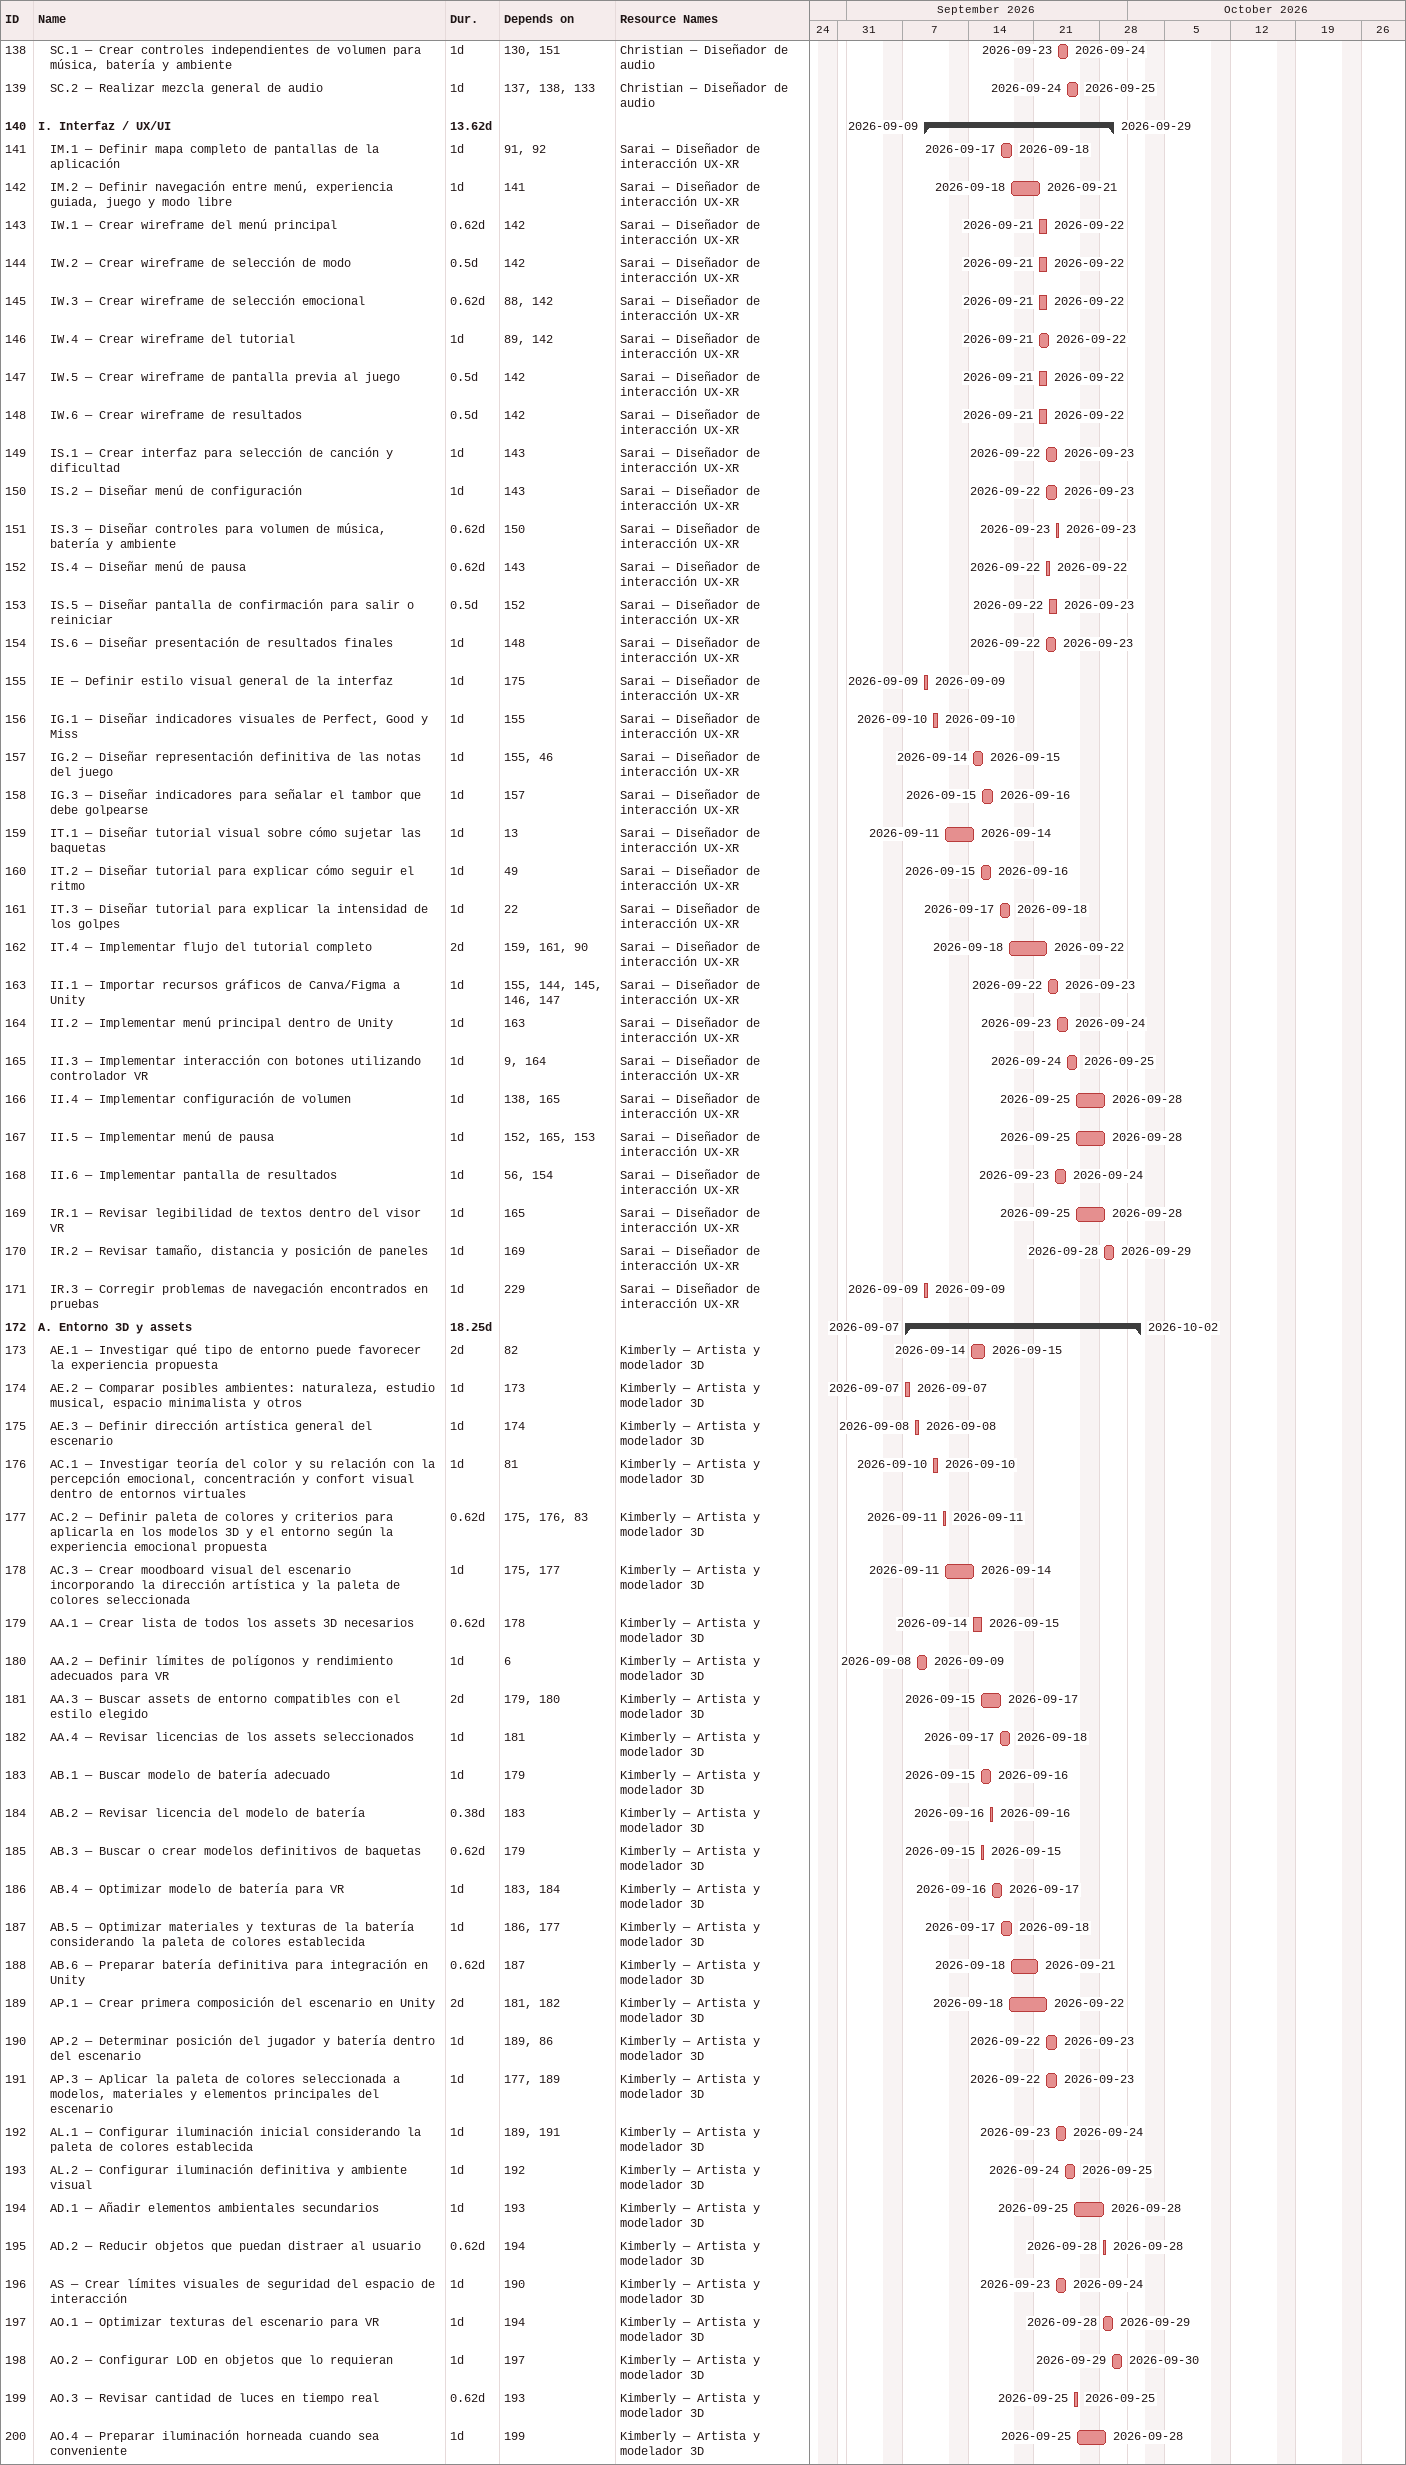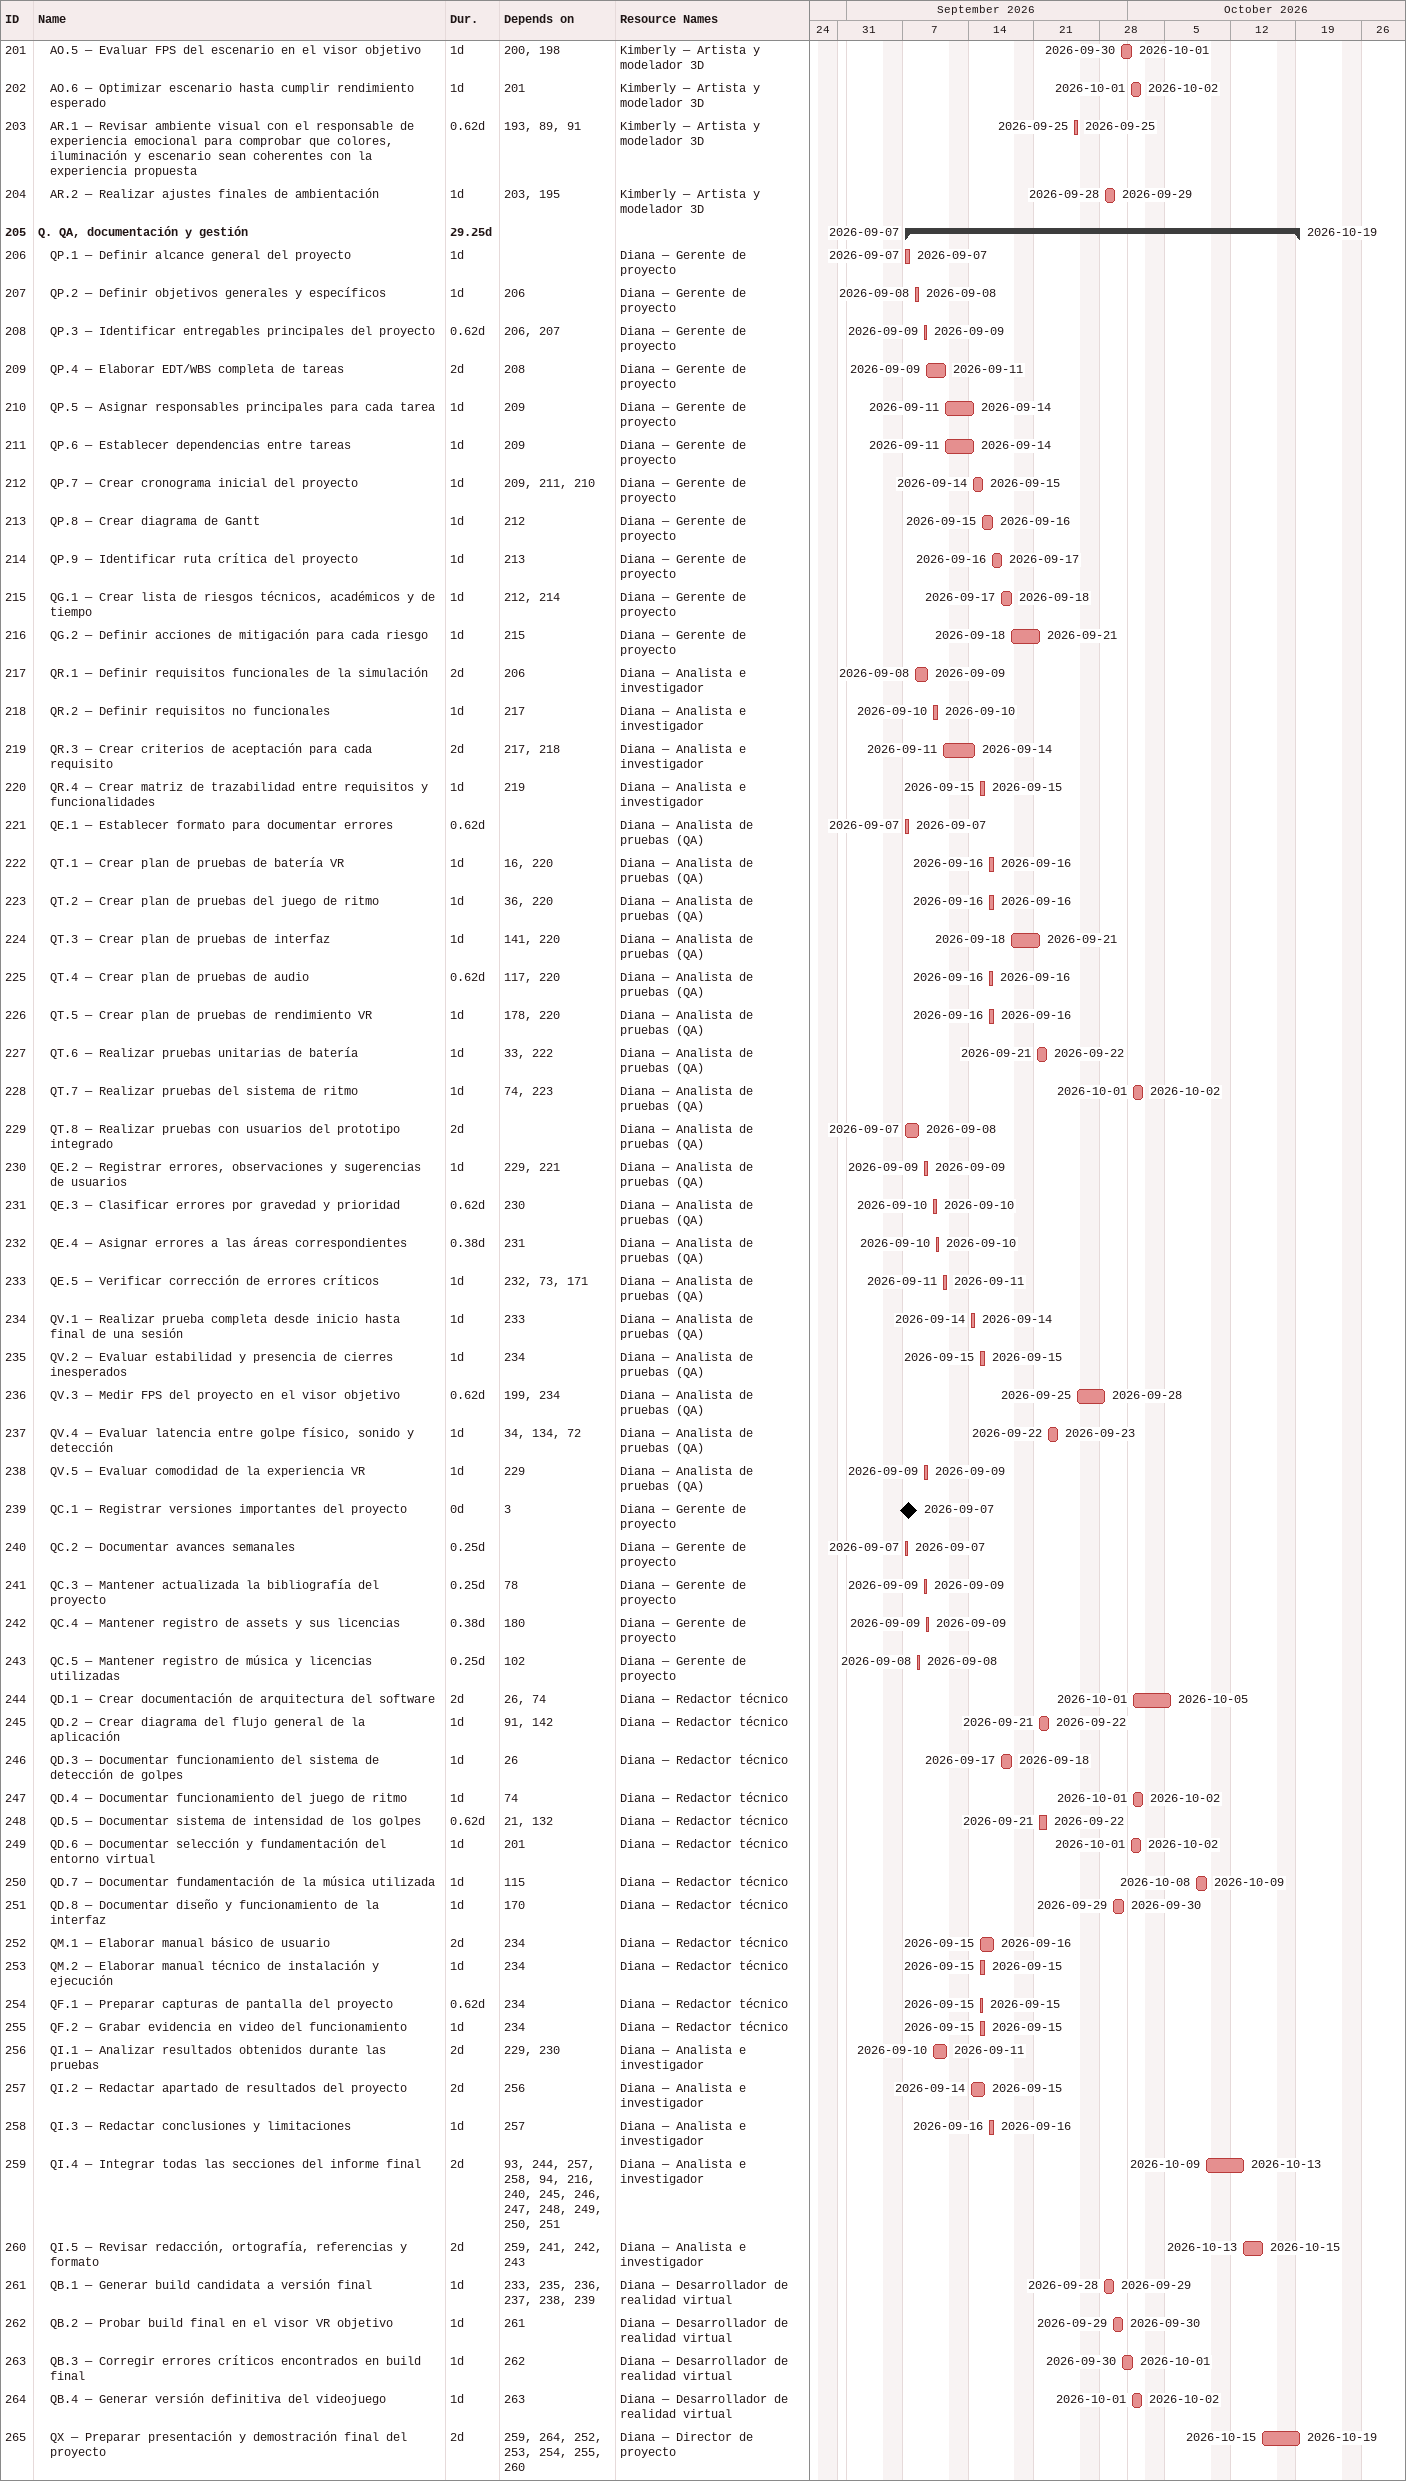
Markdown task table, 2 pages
| ID | Level | Task | Duration | Start | Finish | Predecessors | Resources |
|---|---|---|---|---|---|---|---|
| 138 | 2 | SC.1 — Crear controles independientes de volumen para música, batería y ambiente | 1d | 2026-09-23 | 2026-09-24 | 130, 151 | Christian — Diseñador de audio |
| 139 | 2 | SC.2 — Realizar mezcla general de audio | 1d | 2026-09-24 | 2026-09-25 | 137, 138, 133 | Christian — Diseñador de audio |
| 140 | 1 | **I. Interfaz / UX/UI** | 13.62d | 2026-09-09 | 2026-09-29 |  |  |
| 141 | 2 | IM.1 — Definir mapa completo de pantallas de la aplicación | 1d | 2026-09-17 | 2026-09-18 | 91, 92 | Sarai — Diseñador de interacción UX-XR |
| 142 | 2 | IM.2 — Definir navegación entre menú, experiencia guiada, juego y modo libre | 1d | 2026-09-18 | 2026-09-21 | 141 | Sarai — Diseñador de interacción UX-XR |
| 143 | 2 | IW.1 — Crear wireframe del menú principal | 0.62d | 2026-09-21 | 2026-09-22 | 142 | Sarai — Diseñador de interacción UX-XR |
| 144 | 2 | IW.2 — Crear wireframe de selección de modo | 0.5d | 2026-09-21 | 2026-09-22 | 142 | Sarai — Diseñador de interacción UX-XR |
| 145 | 2 | IW.3 — Crear wireframe de selección emocional | 0.62d | 2026-09-21 | 2026-09-22 | 88, 142 | Sarai — Diseñador de interacción UX-XR |
| 146 | 2 | IW.4 — Crear wireframe del tutorial | 1d | 2026-09-21 | 2026-09-22 | 89, 142 | Sarai — Diseñador de interacción UX-XR |
| 147 | 2 | IW.5 — Crear wireframe de pantalla previa al juego | 0.5d | 2026-09-21 | 2026-09-22 | 142 | Sarai — Diseñador de interacción UX-XR |
| 148 | 2 | IW.6 — Crear wireframe de resultados | 0.5d | 2026-09-21 | 2026-09-22 | 142 | Sarai — Diseñador de interacción UX-XR |
| 149 | 2 | IS.1 — Crear interfaz para selección de canción y dificultad | 1d | 2026-09-22 | 2026-09-23 | 143 | Sarai — Diseñador de interacción UX-XR |
| 150 | 2 | IS.2 — Diseñar menú de configuración | 1d | 2026-09-22 | 2026-09-23 | 143 | Sarai — Diseñador de interacción UX-XR |
| 151 | 2 | IS.3 — Diseñar controles para volumen de música, batería y ambiente | 0.62d | 2026-09-23 | 2026-09-23 | 150 | Sarai — Diseñador de interacción UX-XR |
| 152 | 2 | IS.4 — Diseñar menú de pausa | 0.62d | 2026-09-22 | 2026-09-22 | 143 | Sarai — Diseñador de interacción UX-XR |
| 153 | 2 | IS.5 — Diseñar pantalla de confirmación para salir o reiniciar | 0.5d | 2026-09-22 | 2026-09-23 | 152 | Sarai — Diseñador de interacción UX-XR |
| 154 | 2 | IS.6 — Diseñar presentación de resultados finales | 1d | 2026-09-22 | 2026-09-23 | 148 | Sarai — Diseñador de interacción UX-XR |
| 155 | 2 | IE — Definir estilo visual general de la interfaz | 1d | 2026-09-09 | 2026-09-09 | 175 | Sarai — Diseñador de interacción UX-XR |
| 156 | 2 | IG.1 — Diseñar indicadores visuales de Perfect, Good y Miss | 1d | 2026-09-10 | 2026-09-10 | 155 | Sarai — Diseñador de interacción UX-XR |
| 157 | 2 | IG.2 — Diseñar representación definitiva de las notas del juego | 1d | 2026-09-14 | 2026-09-15 | 155, 46 | Sarai — Diseñador de interacción UX-XR |
| 158 | 2 | IG.3 — Diseñar indicadores para señalar el tambor que debe golpearse | 1d | 2026-09-15 | 2026-09-16 | 157 | Sarai — Diseñador de interacción UX-XR |
| 159 | 2 | IT.1 — Diseñar tutorial visual sobre cómo sujetar las baquetas | 1d | 2026-09-11 | 2026-09-14 | 13 | Sarai — Diseñador de interacción UX-XR |
| 160 | 2 | IT.2 — Diseñar tutorial para explicar cómo seguir el ritmo | 1d | 2026-09-15 | 2026-09-16 | 49 | Sarai — Diseñador de interacción UX-XR |
| 161 | 2 | IT.3 — Diseñar tutorial para explicar la intensidad de los golpes | 1d | 2026-09-17 | 2026-09-18 | 22 | Sarai — Diseñador de interacción UX-XR |
| 162 | 2 | IT.4 — Implementar flujo del tutorial completo | 2d | 2026-09-18 | 2026-09-22 | 159, 161, 90 | Sarai — Diseñador de interacción UX-XR |
| 163 | 2 | II.1 — Importar recursos gráficos de Canva/Figma a Unity | 1d | 2026-09-22 | 2026-09-23 | 155, 144, 145, 146, 147 | Sarai — Diseñador de interacción UX-XR |
| 164 | 2 | II.2 — Implementar menú principal dentro de Unity | 1d | 2026-09-23 | 2026-09-24 | 163 | Sarai — Diseñador de interacción UX-XR |
| 165 | 2 | II.3 — Implementar interacción con botones utilizando controlador VR | 1d | 2026-09-24 | 2026-09-25 | 9, 164 | Sarai — Diseñador de interacción UX-XR |
| 166 | 2 | II.4 — Implementar configuración de volumen | 1d | 2026-09-25 | 2026-09-28 | 138, 165 | Sarai — Diseñador de interacción UX-XR |
| 167 | 2 | II.5 — Implementar menú de pausa | 1d | 2026-09-25 | 2026-09-28 | 152, 165, 153 | Sarai — Diseñador de interacción UX-XR |
| 168 | 2 | II.6 — Implementar pantalla de resultados | 1d | 2026-09-23 | 2026-09-24 | 56, 154 | Sarai — Diseñador de interacción UX-XR |
| 169 | 2 | IR.1 — Revisar legibilidad de textos dentro del visor VR | 1d | 2026-09-25 | 2026-09-28 | 165 | Sarai — Diseñador de interacción UX-XR |
| 170 | 2 | IR.2 — Revisar tamaño, distancia y posición de paneles | 1d | 2026-09-28 | 2026-09-29 | 169 | Sarai — Diseñador de interacción UX-XR |
| 171 | 2 | IR.3 — Corregir problemas de navegación encontrados en pruebas | 1d | 2026-09-09 | 2026-09-09 | 229 | Sarai — Diseñador de interacción UX-XR |
| 172 | 1 | **A. Entorno 3D y assets** | 18.25d | 2026-09-07 | 2026-10-02 |  |  |
| 173 | 2 | AE.1 — Investigar qué tipo de entorno puede favorecer la experiencia propuesta | 2d | 2026-09-14 | 2026-09-15 | 82 | Kimberly — Artista y modelador 3D |
| 174 | 2 | AE.2 — Comparar posibles ambientes: naturaleza, estudio musical, espacio minimalista y otros | 1d | 2026-09-07 | 2026-09-07 | 173 | Kimberly — Artista y modelador 3D |
| 175 | 2 | AE.3 — Definir dirección artística general del escenario | 1d | 2026-09-08 | 2026-09-08 | 174 | Kimberly — Artista y modelador 3D |
| 176 | 2 | AC.1 — Investigar teoría del color y su relación con la percepción emocional, concentración y confort visual dentro de entornos virtuales | 1d | 2026-09-10 | 2026-09-10 | 81 | Kimberly — Artista y modelador 3D |
| 177 | 2 | AC.2 — Definir paleta de colores y criterios para aplicarla en los modelos 3D y el entorno según la experiencia emocional propuesta | 0.62d | 2026-09-11 | 2026-09-11 | 175, 176, 83 | Kimberly — Artista y modelador 3D |
| 178 | 2 | AC.3 — Crear moodboard visual del escenario incorporando la dirección artística y la paleta de colores seleccionada | 1d | 2026-09-11 | 2026-09-14 | 175, 177 | Kimberly — Artista y modelador 3D |
| 179 | 2 | AA.1 — Crear lista de todos los assets 3D necesarios | 0.62d | 2026-09-14 | 2026-09-15 | 178 | Kimberly — Artista y modelador 3D |
| 180 | 2 | AA.2 — Definir límites de polígonos y rendimiento adecuados para VR | 1d | 2026-09-08 | 2026-09-09 | 6 | Kimberly — Artista y modelador 3D |
| 181 | 2 | AA.3 — Buscar assets de entorno compatibles con el estilo elegido | 2d | 2026-09-15 | 2026-09-17 | 179, 180 | Kimberly — Artista y modelador 3D |
| 182 | 2 | AA.4 — Revisar licencias de los assets seleccionados | 1d | 2026-09-17 | 2026-09-18 | 181 | Kimberly — Artista y modelador 3D |
| 183 | 2 | AB.1 — Buscar modelo de batería adecuado | 1d | 2026-09-15 | 2026-09-16 | 179 | Kimberly — Artista y modelador 3D |
| 184 | 2 | AB.2 — Revisar licencia del modelo de batería | 0.38d | 2026-09-16 | 2026-09-16 | 183 | Kimberly — Artista y modelador 3D |
| 185 | 2 | AB.3 — Buscar o crear modelos definitivos de baquetas | 0.62d | 2026-09-15 | 2026-09-15 | 179 | Kimberly — Artista y modelador 3D |
| 186 | 2 | AB.4 — Optimizar modelo de batería para VR | 1d | 2026-09-16 | 2026-09-17 | 183, 184 | Kimberly — Artista y modelador 3D |
| 187 | 2 | AB.5 — Optimizar materiales y texturas de la batería considerando la paleta de colores establecida | 1d | 2026-09-17 | 2026-09-18 | 186, 177 | Kimberly — Artista y modelador 3D |
| 188 | 2 | AB.6 — Preparar batería definitiva para integración en Unity | 0.62d | 2026-09-18 | 2026-09-21 | 187 | Kimberly — Artista y modelador 3D |
| 189 | 2 | AP.1 — Crear primera composición del escenario en Unity | 2d | 2026-09-18 | 2026-09-22 | 181, 182 | Kimberly — Artista y modelador 3D |
| 190 | 2 | AP.2 — Determinar posición del jugador y batería dentro del escenario | 1d | 2026-09-22 | 2026-09-23 | 189, 86 | Kimberly — Artista y modelador 3D |
| 191 | 2 | AP.3 — Aplicar la paleta de colores seleccionada a modelos, materiales y elementos principales del escenario | 1d | 2026-09-22 | 2026-09-23 | 177, 189 | Kimberly — Artista y modelador 3D |
| 192 | 2 | AL.1 — Configurar iluminación inicial considerando la paleta de colores establecida | 1d | 2026-09-23 | 2026-09-24 | 189, 191 | Kimberly — Artista y modelador 3D |
| 193 | 2 | AL.2 — Configurar iluminación definitiva y ambiente visual | 1d | 2026-09-24 | 2026-09-25 | 192 | Kimberly — Artista y modelador 3D |
| 194 | 2 | AD.1 — Añadir elementos ambientales secundarios | 1d | 2026-09-25 | 2026-09-28 | 193 | Kimberly — Artista y modelador 3D |
| 195 | 2 | AD.2 — Reducir objetos que puedan distraer al usuario | 0.62d | 2026-09-28 | 2026-09-28 | 194 | Kimberly — Artista y modelador 3D |
| 196 | 2 | AS — Crear límites visuales de seguridad del espacio de interacción | 1d | 2026-09-23 | 2026-09-24 | 190 | Kimberly — Artista y modelador 3D |
| 197 | 2 | AO.1 — Optimizar texturas del escenario para VR | 1d | 2026-09-28 | 2026-09-29 | 194 | Kimberly — Artista y modelador 3D |
| 198 | 2 | AO.2 — Configurar LOD en objetos que lo requieran | 1d | 2026-09-29 | 2026-09-30 | 197 | Kimberly — Artista y modelador 3D |
| 199 | 2 | AO.3 — Revisar cantidad de luces en tiempo real | 0.62d | 2026-09-25 | 2026-09-25 | 193 | Kimberly — Artista y modelador 3D |
| 200 | 2 | AO.4 — Preparar iluminación horneada cuando sea conveniente | 1d | 2026-09-25 | 2026-09-28 | 199 | Kimberly — Artista y modelador 3D |
| 201 | 2 | AO.5 — Evaluar FPS del escenario en el visor objetivo | 1d | 2026-09-30 | 2026-10-01 | 200, 198 | Kimberly — Artista y modelador 3D |
| 202 | 2 | AO.6 — Optimizar escenario hasta cumplir rendimiento esperado | 1d | 2026-10-01 | 2026-10-02 | 201 | Kimberly — Artista y modelador 3D |
| 203 | 2 | AR.1 — Revisar ambiente visual con el responsable de experiencia emocional para comprobar que colores, iluminación y escenario sean coherentes con la experiencia propuesta | 0.62d | 2026-09-25 | 2026-09-25 | 193, 89, 91 | Kimberly — Artista y modelador 3D |
| 204 | 2 | AR.2 — Realizar ajustes finales de ambientación | 1d | 2026-09-28 | 2026-09-29 | 203, 195 | Kimberly — Artista y modelador 3D |
| 205 | 1 | **Q. QA, documentación y gestión** | 29.25d | 2026-09-07 | 2026-10-19 |  |  |
| 206 | 2 | QP.1 — Definir alcance general del proyecto | 1d | 2026-09-07 | 2026-09-07 |  | Diana — Gerente de proyecto |
| 207 | 2 | QP.2 — Definir objetivos generales y específicos | 1d | 2026-09-08 | 2026-09-08 | 206 | Diana — Gerente de proyecto |
| 208 | 2 | QP.3 — Identificar entregables principales del proyecto | 0.62d | 2026-09-09 | 2026-09-09 | 206, 207 | Diana — Gerente de proyecto |
| 209 | 2 | QP.4 — Elaborar EDT/WBS completa de tareas | 2d | 2026-09-09 | 2026-09-11 | 208 | Diana — Gerente de proyecto |
| 210 | 2 | QP.5 — Asignar responsables principales para cada tarea | 1d | 2026-09-11 | 2026-09-14 | 209 | Diana — Gerente de proyecto |
| 211 | 2 | QP.6 — Establecer dependencias entre tareas | 1d | 2026-09-11 | 2026-09-14 | 209 | Diana — Gerente de proyecto |
| 212 | 2 | QP.7 — Crear cronograma inicial del proyecto | 1d | 2026-09-14 | 2026-09-15 | 209, 211, 210 | Diana — Gerente de proyecto |
| 213 | 2 | QP.8 — Crear diagrama de Gantt | 1d | 2026-09-15 | 2026-09-16 | 212 | Diana — Gerente de proyecto |
| 214 | 2 | QP.9 — Identificar ruta crítica del proyecto | 1d | 2026-09-16 | 2026-09-17 | 213 | Diana — Gerente de proyecto |
| 215 | 2 | QG.1 — Crear lista de riesgos técnicos, académicos y de tiempo | 1d | 2026-09-17 | 2026-09-18 | 212, 214 | Diana — Gerente de proyecto |
| 216 | 2 | QG.2 — Definir acciones de mitigación para cada riesgo | 1d | 2026-09-18 | 2026-09-21 | 215 | Diana — Gerente de proyecto |
| 217 | 2 | QR.1 — Definir requisitos funcionales de la simulación | 2d | 2026-09-08 | 2026-09-09 | 206 | Diana — Analista e investigador |
| 218 | 2 | QR.2 — Definir requisitos no funcionales | 1d | 2026-09-10 | 2026-09-10 | 217 | Diana — Analista e investigador |
| 219 | 2 | QR.3 — Crear criterios de aceptación para cada requisito | 2d | 2026-09-11 | 2026-09-14 | 217, 218 | Diana — Analista e investigador |
| 220 | 2 | QR.4 — Crear matriz de trazabilidad entre requisitos y funcionalidades | 1d | 2026-09-15 | 2026-09-15 | 219 | Diana — Analista e investigador |
| 221 | 2 | QE.1 — Establecer formato para documentar errores | 0.62d | 2026-09-07 | 2026-09-07 |  | Diana — Analista de pruebas (QA) |
| 222 | 2 | QT.1 — Crear plan de pruebas de batería VR | 1d | 2026-09-16 | 2026-09-16 | 16, 220 | Diana — Analista de pruebas (QA) |
| 223 | 2 | QT.2 — Crear plan de pruebas del juego de ritmo | 1d | 2026-09-16 | 2026-09-16 | 36, 220 | Diana — Analista de pruebas (QA) |
| 224 | 2 | QT.3 — Crear plan de pruebas de interfaz | 1d | 2026-09-18 | 2026-09-21 | 141, 220 | Diana — Analista de pruebas (QA) |
| 225 | 2 | QT.4 — Crear plan de pruebas de audio | 0.62d | 2026-09-16 | 2026-09-16 | 117, 220 | Diana — Analista de pruebas (QA) |
| 226 | 2 | QT.5 — Crear plan de pruebas de rendimiento VR | 1d | 2026-09-16 | 2026-09-16 | 178, 220 | Diana — Analista de pruebas (QA) |
| 227 | 2 | QT.6 — Realizar pruebas unitarias de batería | 1d | 2026-09-21 | 2026-09-22 | 33, 222 | Diana — Analista de pruebas (QA) |
| 228 | 2 | QT.7 — Realizar pruebas del sistema de ritmo | 1d | 2026-10-01 | 2026-10-02 | 74, 223 | Diana — Analista de pruebas (QA) |
| 229 | 2 | QT.8 — Realizar pruebas con usuarios del prototipo integrado | 2d | 2026-09-07 | 2026-09-08 |  | Diana — Analista de pruebas (QA) |
| 230 | 2 | QE.2 — Registrar errores, observaciones y sugerencias de usuarios | 1d | 2026-09-09 | 2026-09-09 | 229, 221 | Diana — Analista de pruebas (QA) |
| 231 | 2 | QE.3 — Clasificar errores por gravedad y prioridad | 0.62d | 2026-09-10 | 2026-09-10 | 230 | Diana — Analista de pruebas (QA) |
| 232 | 2 | QE.4 — Asignar errores a las áreas correspondientes | 0.38d | 2026-09-10 | 2026-09-10 | 231 | Diana — Analista de pruebas (QA) |
| 233 | 2 | QE.5 — Verificar corrección de errores críticos | 1d | 2026-09-11 | 2026-09-11 | 232, 73, 171 | Diana — Analista de pruebas (QA) |
| 234 | 2 | QV.1 — Realizar prueba completa desde inicio hasta final de una sesión | 1d | 2026-09-14 | 2026-09-14 | 233 | Diana — Analista de pruebas (QA) |
| 235 | 2 | QV.2 — Evaluar estabilidad y presencia de cierres inesperados | 1d | 2026-09-15 | 2026-09-15 | 234 | Diana — Analista de pruebas (QA) |
| 236 | 2 | QV.3 — Medir FPS del proyecto en el visor objetivo | 0.62d | 2026-09-25 | 2026-09-28 | 199, 234 | Diana — Analista de pruebas (QA) |
| 237 | 2 | QV.4 — Evaluar latencia entre golpe físico, sonido y detección | 1d | 2026-09-22 | 2026-09-23 | 34, 134, 72 | Diana — Analista de pruebas (QA) |
| 238 | 2 | QV.5 — Evaluar comodidad de la experiencia VR | 1d | 2026-09-09 | 2026-09-09 | 229 | Diana — Analista de pruebas (QA) |
| 239 | 2 | QC.1 — Registrar versiones importantes del proyecto | 0d | 2026-09-07 | 2026-09-07 | 3 | Diana — Gerente de proyecto |
| 240 | 2 | QC.2 — Documentar avances semanales | 0.25d | 2026-09-07 | 2026-09-07 |  | Diana — Gerente de proyecto |
| 241 | 2 | QC.3 — Mantener actualizada la bibliografía del proyecto | 0.25d | 2026-09-09 | 2026-09-09 | 78 | Diana — Gerente de proyecto |
| 242 | 2 | QC.4 — Mantener registro de assets y sus licencias | 0.38d | 2026-09-09 | 2026-09-09 | 180 | Diana — Gerente de proyecto |
| 243 | 2 | QC.5 — Mantener registro de música y licencias utilizadas | 0.25d | 2026-09-08 | 2026-09-08 | 102 | Diana — Gerente de proyecto |
| 244 | 2 | QD.1 — Crear documentación de arquitectura del software | 2d | 2026-10-01 | 2026-10-05 | 26, 74 | Diana — Redactor técnico |
| 245 | 2 | QD.2 — Crear diagrama del flujo general de la aplicación | 1d | 2026-09-21 | 2026-09-22 | 91, 142 | Diana — Redactor técnico |
| 246 | 2 | QD.3 — Documentar funcionamiento del sistema de detección de golpes | 1d | 2026-09-17 | 2026-09-18 | 26 | Diana — Redactor técnico |
| 247 | 2 | QD.4 — Documentar funcionamiento del juego de ritmo | 1d | 2026-10-01 | 2026-10-02 | 74 | Diana — Redactor técnico |
| 248 | 2 | QD.5 — Documentar sistema de intensidad de los golpes | 0.62d | 2026-09-21 | 2026-09-22 | 21, 132 | Diana — Redactor técnico |
| 249 | 2 | QD.6 — Documentar selección y fundamentación del entorno virtual | 1d | 2026-10-01 | 2026-10-02 | 201 | Diana — Redactor técnico |
| 250 | 2 | QD.7 — Documentar fundamentación de la música utilizada | 1d | 2026-10-08 | 2026-10-09 | 115 | Diana — Redactor técnico |
| 251 | 2 | QD.8 — Documentar diseño y funcionamiento de la interfaz | 1d | 2026-09-29 | 2026-09-30 | 170 | Diana — Redactor técnico |
| 252 | 2 | QM.1 — Elaborar manual básico de usuario | 2d | 2026-09-15 | 2026-09-16 | 234 | Diana — Redactor técnico |
| 253 | 2 | QM.2 — Elaborar manual técnico de instalación y ejecución | 1d | 2026-09-15 | 2026-09-15 | 234 | Diana — Redactor técnico |
| 254 | 2 | QF.1 — Preparar capturas de pantalla del proyecto | 0.62d | 2026-09-15 | 2026-09-15 | 234 | Diana — Redactor técnico |
| 255 | 2 | QF.2 — Grabar evidencia en video del funcionamiento | 1d | 2026-09-15 | 2026-09-15 | 234 | Diana — Redactor técnico |
| 256 | 2 | QI.1 — Analizar resultados obtenidos durante las pruebas | 2d | 2026-09-10 | 2026-09-11 | 229, 230 | Diana — Analista e investigador |
| 257 | 2 | QI.2 — Redactar apartado de resultados del proyecto | 2d | 2026-09-14 | 2026-09-15 | 256 | Diana — Analista e investigador |
| 258 | 2 | QI.3 — Redactar conclusiones y limitaciones | 1d | 2026-09-16 | 2026-09-16 | 257 | Diana — Analista e investigador |
| 259 | 2 | QI.4 — Integrar todas las secciones del informe final | 2d | 2026-10-09 | 2026-10-13 | 93, 244, 257, 258, 94, 216, 240, 245, 246, 247, 248, 249, 250, 251 | Diana — Analista e investigador |
| 260 | 2 | QI.5 — Revisar redacción, ortografía, referencias y formato | 2d | 2026-10-13 | 2026-10-15 | 259, 241, 242, 243 | Diana — Analista e investigador |
| 261 | 2 | QB.1 — Generar build candidata a versión final | 1d | 2026-09-28 | 2026-09-29 | 233, 235, 236, 237, 238, 239 | Diana — Desarrollador de realidad virtual |
| 262 | 2 | QB.2 — Probar build final en el visor VR objetivo | 1d | 2026-09-29 | 2026-09-30 | 261 | Diana — Desarrollador de realidad virtual |
| 263 | 2 | QB.3 — Corregir errores críticos encontrados en build final | 1d | 2026-09-30 | 2026-10-01 | 262 | Diana — Desarrollador de realidad virtual |
| 264 | 2 | QB.4 — Generar versión definitiva del videojuego | 1d | 2026-10-01 | 2026-10-02 | 263 | Diana — Desarrollador de realidad virtual |
| 265 | 2 | QX — Preparar presentación y demostración final del proyecto | 2d | 2026-10-15 | 2026-10-19 | 259, 264, 252, 253, 254, 255, 260 | Diana — Director de proyecto |
